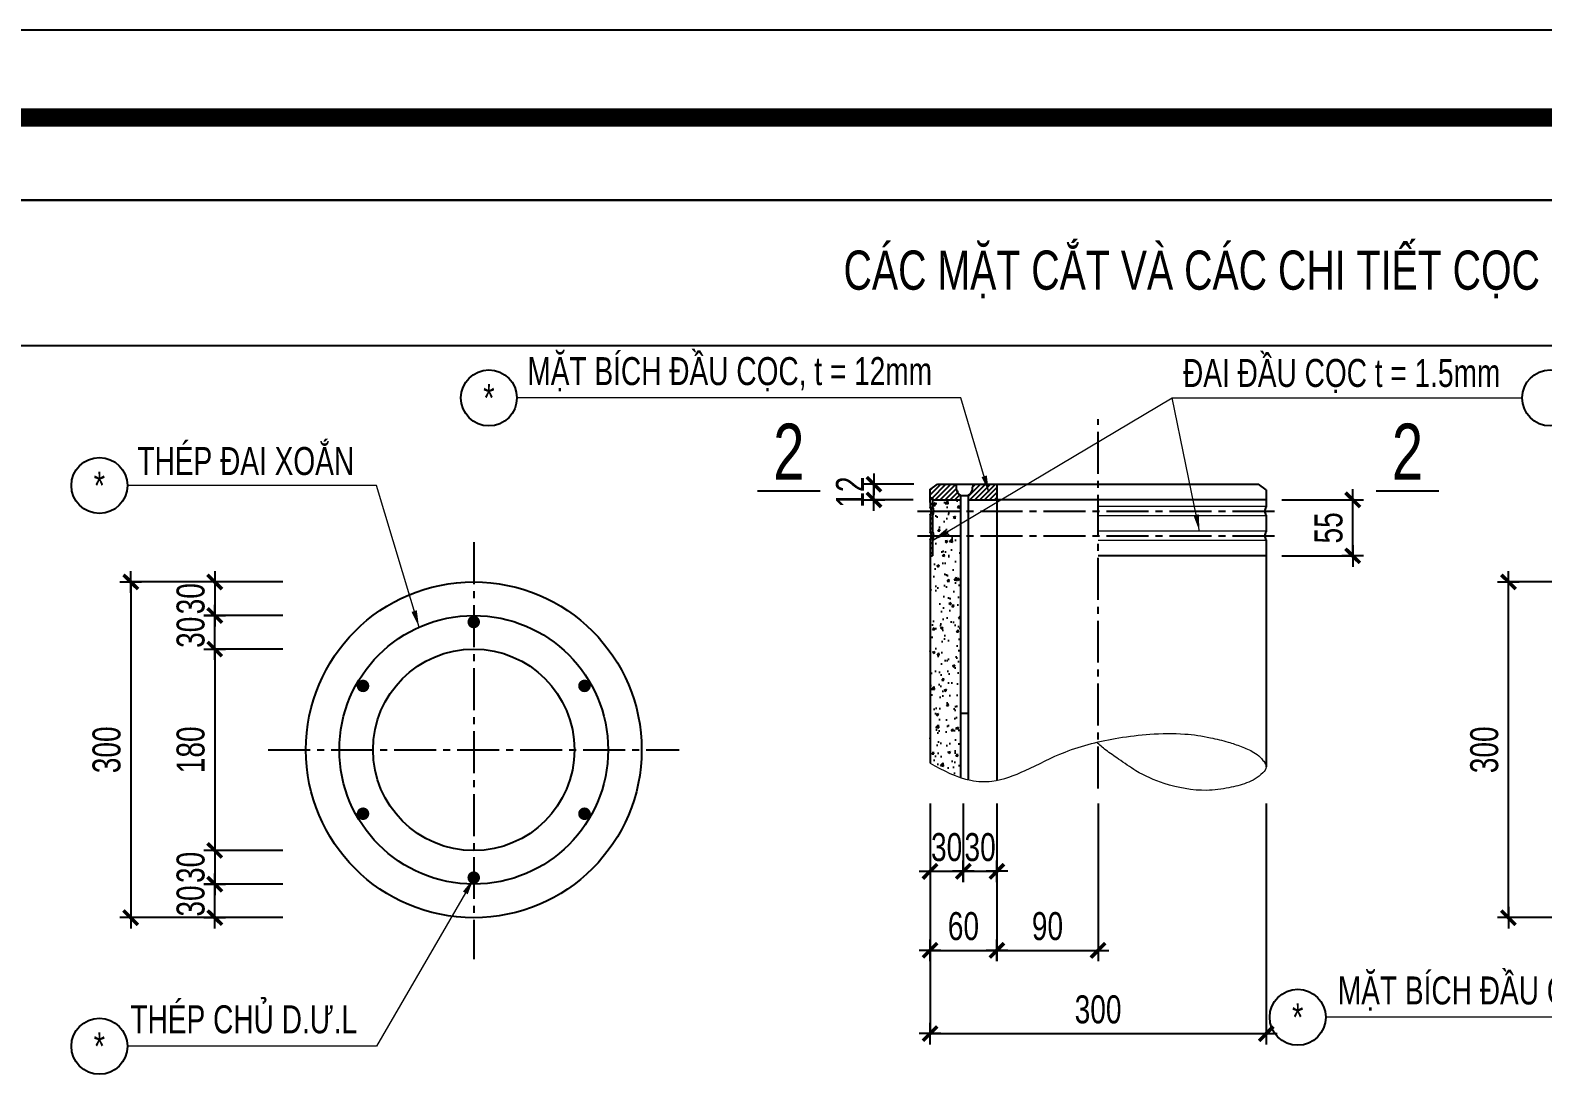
# Model space of a CAD drawing. Header units: millimetres. Extents: x -121190 to 167528, y -50070 to 22631.
# Drawn here: x 15790 to 29302, y 9920 to 19263 of the extents above; entities that cross this region are included whole.
import ezdxf
from ezdxf.enums import TextEntityAlignment as Align

# ---------------------------------------------------------------- set-up
doc = ezdxf.new("R2010")
doc.units = ezdxf.units.MM
doc.header["$MEASUREMENT"] = 0
doc.linetypes.add('CENTER2', pattern=[1.125, 0.75, -0.125, 0.125, -0.125])
doc.layers.get('DEFPOINTS').update_dxf_attribs({"color": 87})
for name, color, linetype in [('02.DIM', 8, 'Continuous'), ('03.BORDER', 3, 'Continuous'), ('05.STEEL', 4, 'Continuous'), ('06.TEXT', 2, 'Continuous'), ('10.HATCH', 9, 'Continuous'), ('14.STEELNUM', 254, 'Continuous'), ('CDC.01.AXIS', 160, 'CENTER2')]:
    doc.layers.add(name, color=color, linetype=linetype)
for name, color, linetype, lineweight in [('CDC_03.BORDER', 3, 'Continuous', 25), ('CDC_11.NOTE', 8, 'Continuous', 18), ('KHUNGTEN', 7, 'Continuous', 20), ('Xref khung ten  A3 TKCS$0$A-KY HIEU', 34, 'Continuous', 20)]:
    doc.layers.add(name, color=color, linetype=linetype, lineweight=lineweight)
doc.styles.add('ARIAL', font='arial.ttf', dxfattribs={"width": 0.6})
doc.styles.add('SMTEXT', font='3t-unicode.shx', dxfattribs={"width": 0.75})
doc.styles.get("Standard").update_dxf_attribs({"font": 'txt_____.ttf'})
doc.dimstyles.new('DIM 1-100', dxfattribs={"dimscale": 100, "dimtxt": 4, "dimasz": 1.5, "dimexe": 1, "dimexo": 0, "dimgap": 1, "dimtad": 1, "dimdec": 0, "dimdsep": 46, "dimtxsty": 'Standard', "dimblk": 'ARCHTICK', "dimcen": 0, "dimdle": 1, "dimclrd": 256, "dimclre": 256, "dimclrt": 7, "dimazin": 2, "dimtp": 0.1, "dimtm": 0.1, "dimtfac": 0.71, "dimtdec": 0, "dimtofl": 0, "dimtmove": 2, "dimatfit": 3, "dimfxl": 1, "dimtolj": 1, "dimlwd": -1, "dimlwe": -1, "dimarcsym": 0})
doc.dimstyles.new('X10', dxfattribs={"dimtxt": 250, "dimasz": 0.8, "dimexe": 0, "dimexo": 0, "dimgap": 90, "dimtad": 1, "dimdec": 0, "dimlfac": 0.1, "dimzin": 13, "dimdsep": 46, "dimtxsty": 'SMTEXT', "dimblk1": 'CHEO', "dimblk2": 'CHEO', "dimsah": 1, "dimcen": 0, "dimclrd": 256, "dimclre": 256, "dimclrt": 2, "dimadec": 0, "dimazin": 0, "dimtfac": 1, "dimtdec": 0, "dimtix": 1, "dimtmove": 2, "dimatfit": 3, "dimldrblk": 'CHEO', "dimfxl": 1, "dimtolj": 1, "dimtzin": 13, "dimarcsym": 0})
pattern_1 = [(45, (-166061.928, -48740.182), (-22.097087, 22.097087), [])]

# ---------------------------------------------------------------- blocks, each defined once
blk = doc.blocks.new('Xref khung ten  A3 TKCS')
at = {"layer": 'DEFPOINTS', "color": 125}
blk.add_lwpolyline([(-57730.367, -13938.757), (-57310.367, -13938.757), (-57310.367, -13641.757), (-57730.367, -13641.757)], close=True, dxfattribs=at)
at = {"layer": 'Xref khung ten  A3 TKCS$0$A-KY HIEU', "color": 0, "const_width": 1.022}
blk.add_lwpolyline([(-57716.022, -13933.853), (-57716.022, -13646.66), (-57315.382, -13646.66), (-57315.382, -13933.853)], close=True, dxfattribs=at)
blk = doc.blocks.new('_ArchTick')
at = {"color": 0, "linetype": 'ByBlock', "const_width": 0.15}
blk.add_lwpolyline([(-0.5, -0.5), (0.5, 0.5)], dxfattribs=at)
blk = doc.blocks.new('CHEO')
at = {"layer": '02.DIM'}
for points in [[(-121, 0), (121, 0)], [(0, 121), (0, -121)]]:
    blk.add_lwpolyline(points, dxfattribs=at)
at = {"layer": '02.DIM', "const_width": 40}
blk.add_lwpolyline([(80, 80), (-80, -81)], dxfattribs=at)
blk = doc.blocks.new('*D60')
at = {"layer": '02.DIM', "lineweight": -2, "transparency": 16777216}
for p, q in [((17439, 14334), (17439, 14334)), ((18047, 14333), (17439, 14333)), ((17439, 14333), (17439, 14033)), ((18047, 14033), (17439, 14033)), ((17439, 14032), (17439, 14032))]:
    blk.add_line(p, q, dxfattribs=at)
at = {"layer": 'DEFPOINTS', "color": 0, "transparency": 16777216}
for p in [(18047, 14333), (17439, 14033), (18047, 14033)]:
    blk.add_point(p, dxfattribs=at)
at = {"layer": '02.DIM', "lineweight": -2, "transparency": 16777216, "xscale": 0.8, "yscale": 0.8, "zscale": 0.8}
for p, rotation in [((17439, 14333), 270), ((17439, 14033), 90)]:
    blk.add_blockref('CHEO', p, dxfattribs=dict(at, rotation=rotation))
at = {"layer": '02.DIM', "color": 2, "transparency": 16777216, "insert": (17224, 14183), "char_height": 250, "attachment_point": 5, "rotation": 90, "style": 'SMTEXT'}
blk.add_mtext('\\A1;30', dxfattribs=at)
blk = doc.blocks.new('*D61')
at = {"layer": '02.DIM', "lineweight": -2, "transparency": 16777216}
for p, q in [((17439, 14034), (17439, 14035)), ((18047, 14033), (17439, 14033)), ((17439, 13733), (17439, 14033)), ((18047, 13733), (17439, 13733)), ((17439, 13732), (17439, 13731))]:
    blk.add_line(p, q, dxfattribs=at)
at = {"layer": 'DEFPOINTS', "color": 0, "transparency": 16777216}
for p in [(17439, 14033), (18047, 14033), (18047, 13733)]:
    blk.add_point(p, dxfattribs=at)
at = {"layer": '02.DIM', "lineweight": -2, "transparency": 16777216, "xscale": 0.8, "yscale": 0.8, "zscale": 0.8}
for p, rotation in [((17439, 14033), 270), ((17439, 13733), 90)]:
    blk.add_blockref('CHEO', p, dxfattribs=dict(at, rotation=rotation))
at = {"layer": '02.DIM', "color": 2, "transparency": 16777216, "insert": (17224, 13883), "char_height": 250, "attachment_point": 5, "rotation": 90, "style": 'SMTEXT'}
blk.add_mtext('\\A1;30', dxfattribs=at)
blk = doc.blocks.new('*D62')
at = {"layer": '02.DIM', "lineweight": -2, "transparency": 16777216}
for p, q in [((17439, 11633), (17439, 11634)), ((18047, 11632), (17439, 11632)), ((17439, 11333), (17439, 11632)), ((18047, 11333), (17439, 11333)), ((17439, 11332), (17439, 11331))]:
    blk.add_line(p, q, dxfattribs=at)
at = {"layer": 'DEFPOINTS', "color": 0, "transparency": 16777216}
for p in [(17439, 11632), (18047, 11632), (18047, 11333)]:
    blk.add_point(p, dxfattribs=at)
at = {"layer": '02.DIM', "lineweight": -2, "transparency": 16777216, "xscale": 0.8, "yscale": 0.8, "zscale": 0.8}
for p, rotation in [((17439, 11632), 270), ((17439, 11333), 90)]:
    blk.add_blockref('CHEO', p, dxfattribs=dict(at, rotation=rotation))
at = {"layer": '02.DIM', "color": 2, "transparency": 16777216, "insert": (17224, 11482), "char_height": 250, "attachment_point": 5, "rotation": 90, "style": 'SMTEXT'}
blk.add_mtext('\\A1;30', dxfattribs=at)
blk = doc.blocks.new('*D63')
at = {"layer": '02.DIM', "lineweight": -2, "transparency": 16777216}
for p, q in [((17439, 11934), (17439, 11934)), ((18047, 11933), (17439, 11933)), ((17439, 11933), (17439, 11632)), ((18047, 11632), (17439, 11632)), ((17439, 11631), (17439, 11631))]:
    blk.add_line(p, q, dxfattribs=at)
at = {"layer": 'DEFPOINTS', "color": 0, "transparency": 16777216}
for p in [(18047, 11933), (17439, 11632), (18047, 11632)]:
    blk.add_point(p, dxfattribs=at)
at = {"layer": '02.DIM', "lineweight": -2, "transparency": 16777216, "xscale": 0.8, "yscale": 0.8, "zscale": 0.8}
for p, rotation in [((17439, 11933), 270), ((17439, 11632), 90)]:
    blk.add_blockref('CHEO', p, dxfattribs=dict(at, rotation=rotation))
at = {"layer": '02.DIM', "color": 2, "transparency": 16777216, "insert": (17224, 11782), "char_height": 250, "attachment_point": 5, "rotation": 90, "style": 'SMTEXT'}
blk.add_mtext('\\A1;30', dxfattribs=at)
blk = doc.blocks.new('*D46')
at = {"layer": '02.DIM', "lineweight": -2, "transparency": 16777216}
for p, q in [((26971, 15066), (27605, 15066)), ((27605, 14567), (27605, 15065)), ((26971, 14566), (27605, 14566))]:
    blk.add_line(p, q, dxfattribs=at)
at = {"layer": 'DEFPOINTS', "color": 0, "transparency": 16777216}
for p in [(26971, 15066), (27605, 15066), (26971, 14566)]:
    blk.add_point(p, dxfattribs=at)
at = {"layer": '02.DIM', "lineweight": -2, "transparency": 16777216, "xscale": 0.8, "yscale": 0.8, "zscale": 0.8}
for p, rotation in [((27605, 15066), 90), ((27605, 14566), 270)]:
    blk.add_blockref('CHEO', p, dxfattribs=dict(at, rotation=rotation))
at = {"layer": '02.DIM', "color": 2, "transparency": 16777216, "insert": (27390, 14816), "char_height": 250, "attachment_point": 5, "rotation": 90, "style": 'SMTEXT'}
blk.add_mtext('\\A1;55', dxfattribs=at)
blk = doc.blocks.new('*D47')
at = {"layer": '02.DIM', "lineweight": -2, "transparency": 16777216}
for p, q in [((23328, 15207), (23328, 15208)), ((23685, 15206), (23328, 15206)), ((23328, 15066), (23328, 15206)), ((23679, 15066), (23328, 15066)), ((23328, 15065), (23328, 15065))]:
    blk.add_line(p, q, dxfattribs=at)
at = {"layer": 'DEFPOINTS', "color": 0, "transparency": 16777216}
for p in [(23328, 15206), (23685, 15206), (23679, 15066)]:
    blk.add_point(p, dxfattribs=at)
at = {"layer": '02.DIM', "lineweight": -2, "transparency": 16777216, "xscale": 0.8, "yscale": 0.8, "zscale": 0.8}
for p, rotation in [((23328, 15206), 270), ((23328, 15066), 90)]:
    blk.add_blockref('CHEO', p, dxfattribs=dict(at, rotation=rotation))
at = {"layer": '02.DIM', "color": 2, "transparency": 16777216, "insert": (23113, 15136), "char_height": 250, "attachment_point": 5, "rotation": 90, "style": 'SMTEXT'}
blk.add_mtext('\\A1;12', dxfattribs=at)
blk = doc.blocks.new('*D69')
at = {"layer": '02.DIM', "lineweight": -2, "transparency": 16777216}
for p, q in [((18047, 13733), (17439, 13733)), ((17439, 13732), (17439, 11934)), ((18047, 11933), (17439, 11933))]:
    blk.add_line(p, q, dxfattribs=at)
at = {"layer": 'DEFPOINTS', "color": 0, "transparency": 16777216}
for p in [(18047, 13733), (17439, 11933), (18047, 11933)]:
    blk.add_point(p, dxfattribs=at)
at = {"layer": '02.DIM', "lineweight": -2, "transparency": 16777216, "xscale": 0.8, "yscale": 0.8, "zscale": 0.8}
for p, rotation in [((17439, 13733), 90), ((17439, 11933), 270)]:
    blk.add_blockref('CHEO', p, dxfattribs=dict(at, rotation=rotation))
at = {"layer": '02.DIM', "color": 2, "transparency": 16777216, "insert": (17224, 12833), "char_height": 250, "attachment_point": 5, "rotation": 90, "style": 'SMTEXT'}
blk.add_mtext('\\A1;180', dxfattribs=at)
blk = doc.blocks.new('*D70')
at = {"layer": '02.DIM', "lineweight": -2, "transparency": 16777216}
for p, q in [((18047, 14333), (16688, 14333)), ((16688, 14332), (16688, 11334)), ((18047, 11333), (16688, 11333))]:
    blk.add_line(p, q, dxfattribs=at)
at = {"layer": 'DEFPOINTS', "color": 0, "transparency": 16777216}
for p in [(18047, 14333), (16688, 11333), (18047, 11333)]:
    blk.add_point(p, dxfattribs=at)
at = {"layer": '02.DIM', "lineweight": -2, "transparency": 16777216, "xscale": 0.8, "yscale": 0.8, "zscale": 0.8}
for p, rotation in [((16688, 14333), 90), ((16688, 11333), 270)]:
    blk.add_blockref('CHEO', p, dxfattribs=dict(at, rotation=rotation))
at = {"layer": '02.DIM', "color": 2, "transparency": 16777216, "insert": (16473, 12833), "char_height": 250, "attachment_point": 5, "rotation": 90, "style": 'SMTEXT'}
blk.add_mtext('\\A1;300', dxfattribs=at)
blk = doc.blocks.new('*D71')
at = {"layer": '02.DIM', "lineweight": -2, "transparency": 16777216}
for p, q in [((23829, 12352), (23829, 11041)), ((24426, 12352), (24426, 11041)), ((23829, 11041), (24425, 11041))]:
    blk.add_line(p, q, dxfattribs=at)
at = {"layer": 'DEFPOINTS', "color": 0, "transparency": 16777216}
for p in [(23829, 12352), (24426, 12352), (24426, 11041)]:
    blk.add_point(p, dxfattribs=at)
at = {"layer": '02.DIM', "lineweight": -2, "transparency": 16777216, "xscale": 0.8, "yscale": 0.8, "zscale": 0.8, "rotation": 180}
blk.add_blockref('CHEO', (23829, 11041), dxfattribs=at)
at = {"layer": '02.DIM', "lineweight": -2, "transparency": 16777216, "xscale": 0.8, "yscale": 0.8, "zscale": 0.8}
blk.add_blockref('CHEO', (24426, 11041), dxfattribs=at)
at = {"layer": '02.DIM', "color": 2, "transparency": 16777216, "insert": (24127, 11256), "char_height": 250, "attachment_point": 5, "style": 'SMTEXT'}
blk.add_mtext('\\A1;60', dxfattribs=at)
blk = doc.blocks.new('*D72')
at = {"layer": '02.DIM', "lineweight": -2, "transparency": 16777216}
for p, q in [((24126, 12352), (24126, 11747)), ((24426, 12352), (24426, 11747)), ((24125, 11747), (24124, 11747)), ((24126, 11747), (24426, 11747)), ((24427, 11747), (24428, 11747))]:
    blk.add_line(p, q, dxfattribs=at)
at = {"layer": 'DEFPOINTS', "color": 0, "transparency": 16777216}
for p in [(24126, 12352), (24426, 12352), (24426, 11747)]:
    blk.add_point(p, dxfattribs=at)
at = {"layer": '02.DIM', "lineweight": -2, "transparency": 16777216, "xscale": 0.8, "yscale": 0.8, "zscale": 0.8}
blk.add_blockref('CHEO', (24126, 11747), dxfattribs=at)
at = {"layer": '02.DIM', "lineweight": -2, "transparency": 16777216, "xscale": 0.8, "yscale": 0.8, "zscale": 0.8, "rotation": 180}
blk.add_blockref('CHEO', (24426, 11747), dxfattribs=at)
at = {"layer": '02.DIM', "color": 2, "transparency": 16777216, "insert": (24276, 11962), "char_height": 250, "attachment_point": 5, "style": 'SMTEXT'}
blk.add_mtext('\\A1;30', dxfattribs=at)
blk = doc.blocks.new('*D73')
at = {"layer": '02.DIM', "lineweight": -2, "transparency": 16777216}
for p, q in [((23829, 12352), (23829, 11747)), ((24126, 12352), (24126, 11747)), ((23828, 11747), (23827, 11747)), ((23829, 11747), (24126, 11747)), ((24127, 11747), (24128, 11747))]:
    blk.add_line(p, q, dxfattribs=at)
at = {"layer": 'DEFPOINTS', "color": 0, "transparency": 16777216}
for p in [(23829, 12352), (24126, 12352), (24126, 11747)]:
    blk.add_point(p, dxfattribs=at)
at = {"layer": '02.DIM', "lineweight": -2, "transparency": 16777216, "xscale": 0.8, "yscale": 0.8, "zscale": 0.8}
blk.add_blockref('CHEO', (23829, 11747), dxfattribs=at)
at = {"layer": '02.DIM', "lineweight": -2, "transparency": 16777216, "xscale": 0.8, "yscale": 0.8, "zscale": 0.8, "rotation": 180}
blk.add_blockref('CHEO', (24126, 11747), dxfattribs=at)
at = {"layer": '02.DIM', "color": 2, "transparency": 16777216, "insert": (23977, 11962), "char_height": 250, "attachment_point": 5, "style": 'SMTEXT'}
blk.add_mtext('\\A1;30', dxfattribs=at)
blk = doc.blocks.new('*D74')
at = {"layer": '02.DIM', "lineweight": -2, "transparency": 16777216}
for p, q in [((24426, 12352), (24426, 11041)), ((25330, 12352), (25330, 11041)), ((24427, 11041), (25329, 11041))]:
    blk.add_line(p, q, dxfattribs=at)
at = {"layer": 'DEFPOINTS', "color": 0, "transparency": 16777216}
for p in [(24426, 12352), (25330, 12352), (25330, 11041)]:
    blk.add_point(p, dxfattribs=at)
at = {"layer": '02.DIM', "lineweight": -2, "transparency": 16777216, "xscale": 0.8, "yscale": 0.8, "zscale": 0.8, "rotation": 180}
blk.add_blockref('CHEO', (24426, 11041), dxfattribs=at)
at = {"layer": '02.DIM', "lineweight": -2, "transparency": 16777216, "xscale": 0.8, "yscale": 0.8, "zscale": 0.8}
blk.add_blockref('CHEO', (25330, 11041), dxfattribs=at)
at = {"layer": '02.DIM', "color": 2, "transparency": 16777216, "insert": (24878, 11256), "char_height": 250, "attachment_point": 5, "style": 'SMTEXT'}
blk.add_mtext('\\A1;90', dxfattribs=at)
blk = doc.blocks.new('*D75')
at = {"layer": '02.DIM', "lineweight": -2, "transparency": 16777216}
for p, q in [((23829, 12352), (23829, 10297)), ((26832, 12352), (26832, 10297)), ((23829, 10297), (26831, 10297))]:
    blk.add_line(p, q, dxfattribs=at)
at = {"layer": 'DEFPOINTS', "color": 0, "transparency": 16777216}
for p in [(23829, 12352), (26832, 12352), (26832, 10297)]:
    blk.add_point(p, dxfattribs=at)
at = {"layer": '02.DIM', "lineweight": -2, "transparency": 16777216, "xscale": 0.8, "yscale": 0.8, "zscale": 0.8, "rotation": 180}
blk.add_blockref('CHEO', (23829, 10297), dxfattribs=at)
at = {"layer": '02.DIM', "lineweight": -2, "transparency": 16777216, "xscale": 0.8, "yscale": 0.8, "zscale": 0.8}
blk.add_blockref('CHEO', (26832, 10297), dxfattribs=at)
at = {"layer": '02.DIM', "color": 2, "transparency": 16777216, "insert": (25330, 10512), "char_height": 250, "attachment_point": 5, "style": 'SMTEXT'}
blk.add_mtext('\\A1;300', dxfattribs=at)
blk = doc.blocks.new('*D79')
at = {"layer": '02.DIM', "lineweight": -2, "transparency": 16777216}
for p, q in [((30425, 14333), (28996, 14333)), ((28996, 11334), (28996, 14332)), ((30425, 11333), (28996, 11333))]:
    blk.add_line(p, q, dxfattribs=at)
at = {"layer": 'DEFPOINTS', "color": 0, "transparency": 16777216}
for p in [(28996, 14333), (30425, 14333), (30425, 11333)]:
    blk.add_point(p, dxfattribs=at)
at = {"layer": '02.DIM', "lineweight": -2, "transparency": 16777216, "xscale": 0.8, "yscale": 0.8, "zscale": 0.8}
for p, rotation in [((28996, 14333), 90), ((28996, 11333), 270)]:
    blk.add_blockref('CHEO', p, dxfattribs=dict(at, rotation=rotation))
at = {"layer": '02.DIM', "color": 2, "transparency": 16777216, "insert": (28781, 12833), "char_height": 250, "attachment_point": 5, "rotation": 90, "style": 'SMTEXT'}
blk.add_mtext('\\A1;300', dxfattribs=at)

msp = doc.modelspace()

# ---------------------------------------------------------------- hatches: boundary and pattern name
at = {"layer": '10.HATCH'}
h = msp.add_hatch(dxfattribs=at)
h.set_pattern_fill('ANSI31', color=256, scale=250, style=0)
h.set_pattern_definition(pattern_1)
edge = h.paths.add_edge_path()
edge.add_line((24426, 15206.2), (24209.7, 15206.2))
edge.add_line((24209.7, 15206.2), (24209.7, 15186.3))
edge.add_ellipse((24162.8, 15166.9), major_axis=(19.4, 63), ratio=0.680265, start_angle=213.43896, end_angle=299.42797, ccw=False)
edge.add_line((24170.2, 15107), (24170.2, 15066.2))
edge.add_line((24170.2, 15066.2), (24426, 15066.2))
edge.add_line((24426, 15066.2), (24426, 15206.2))
edge = h.paths.add_edge_path()
edge.add_ellipse((24108.3, 15166.9), major_axis=(-19.4, 63), ratio=0.680265, start_angle=60.57203, end_angle=147.69774, ccw=False)
edge.add_line((24061.4, 15186.3), (24061.4, 15206.2))
edge.add_line((24061.4, 15206.2), (23896.5, 15206.2))
edge.add_line((23896.5, 15206.2), (23828.1, 15156.6))
edge.add_line((23828.1, 15156.6), (23828.4, 15082.3))
edge.add_line((23828.4, 15082.3), (23849.7, 15082.4))
edge.add_line((23849.7, 15082.4), (23849.7, 15066.2))
edge.add_line((23849.7, 15066.2), (24101.8, 15066.2))
edge.add_line((24101.8, 15066.2), (24101.8, 15106.6))
h = msp.add_hatch(dxfattribs=at)
h.set_pattern_fill('ANSI31', color=256, scale=250, style=0)
h.set_pattern_definition(pattern_1)
edge = h.paths.add_edge_path()
edge.add_line((23849.7, 15066.2), (23849.7, 15082.4))
edge.add_line((23849.7, 15082.4), (23828.4, 15082.3))
edge.add_line((23828.4, 15082.3), (23828.6, 15000.6))
edge.add_ellipse((23798.7, 14965.3), major_axis=(0, 49.4), ratio=0.8645533, start_angle=270, end_angle=315.573, ccw=False)
edge.add_line((23841.4, 14965.3), (23862.6, 14965.3))
edge.add_ellipse((23807, 14965.3), major_axis=(0, 64.3), ratio=0.8645533, start_angle=270, end_angle=309.71514)
edge.add_line((23849.7, 15006.3), (23849.7, 15066.2))
edge = h.paths.add_edge_path()
edge.add_ellipse((23807, 14965.3), major_axis=(0, 64.3), ratio=0.8645533, start_angle=230.28486, end_angle=270)
edge.add_line((23862.6, 14965.3), (23841.4, 14965.3))
edge.add_ellipse((23798.7, 14965.3), major_axis=(0, 49.4), ratio=0.8645533, start_angle=224.427, end_angle=270, ccw=False)
edge.add_line((23828.6, 14930), (23828.6, 14780.1))
edge.add_ellipse((23798.7, 14744.8), major_axis=(0, 49.4), ratio=0.8645533, start_angle=270, end_angle=315.573, ccw=False)
edge.add_line((23841.4, 14744.8), (23862.6, 14744.8))
edge.add_ellipse((23807, 14744.8), major_axis=(0, 64.3), ratio=0.8645533, start_angle=270, end_angle=309.71514)
edge.add_line((23849.7, 14785.9), (23849.7, 14924.2))
edge = h.paths.add_edge_path()
edge.add_ellipse((23807, 14744.8), major_axis=(0, 64.3), ratio=0.8645533, start_angle=230.28486, end_angle=270)
edge.add_line((23862.6, 14744.8), (23841.4, 14744.8))
edge.add_ellipse((23798.7, 14744.8), major_axis=(0, 49.4), ratio=0.8645533, start_angle=224.427, end_angle=270, ccw=False)
edge.add_line((23828.6, 14709.5), (23828.6, 14566.2))
edge.add_line((23828.6, 14566.2), (23849.7, 14566.2))
edge.add_line((23849.7, 14566.2), (23849.7, 14703.8))
h = msp.add_hatch(dxfattribs=at)
h.set_pattern_fill('AR-CONC', color=256, scale=30, style=0)
h.set_pattern_definition([(50, (-385469.2, -46415.08), (215.178055, -18.82564), [22.5, -247.5]), (355, (-385469.2, -46415.08), (-41.6254, 225.65764), [18, -198]), (100.4514, (-385451.26, -46416.65), (173.55281, 206.83186), [19.12206, -210.34263]), (46.1842, (-385469.2, -46355.08), (320.17231, -49.6557), [33.75, -371.25]), (96.6356, (-385442.5, -46359.22), (280.3988, 292.23536), [28.68309, -315.5139]), (351.1842, (-385469.2, -46355.08), (280.39858, 292.23558), [27, -297]), (21, (-385439.2, -46370.08), (179.072116, -120.78567), [22.5, -247.5]), (326, (-385439.2, -46370.08), (72.9946, 217.54501), [18, -198]), (71.4514, (-385424.27, -46380.15), (252.06679, 96.75915), [19.12206, -210.34263]), (37.5, (-385469.19, -46415.08), (3.647957, 99.868156), [0, -195.6, 0, -201, 0, -198.75]), (7.5, (-385469.19, -46415.08), (78.92086, 118.323514), [0, -114.6, 0, -191.1, 0, -75.75]), (327.5, (-385536.09, -46415.08), (160.146731, -6.766462), [0, -75, 0, -234, 0, -310.5]), (317.5, (-385566.1, -46415.08), (174.95585, 30.031495), [0, -97.5, 0, -155.4, 0, -220.5])])
h.paths.add_polyline_path([(24097, 12582.2), (24101.8, 12580.4), (24101.8, 15066.2), (23896.1, 15066.2), (23841.4, 15011.5), (23841.4, 15006.3), (23842.2, 15005.3), (23842.9, 15004.2), (23843.6, 15003), (23844.3, 15001.9), (23845, 15000.8), (23845.7, 14999.6), (23846.3, 14998.4), (23846.9, 14997.2), (23847.5, 14996), (23848.1, 14994.8), (23848.6, 14993.5), (23849.1, 14992.3), (23849.6, 14991), (23850.1, 14989.7), (23850.5, 14988.4), (23850.9, 14987.1), (23851.3, 14985.8), (23851.7, 14984.5), (23852.1, 14983.1), (23852.4, 14981.8), (23852.7, 14980.4), (23852.9, 14979.1), (23853.2, 14977.7), (23853.4, 14976.4), (23853.6, 14975), (23853.8, 14973.6), (23853.9, 14972.2), (23854, 14970.8), (23854.1, 14969.4), (23854.2, 14968.1), (23854.2, 14966.7), (23854.2, 14965.3), (23854.2, 14963.9), (23854.2, 14962.5), (23854.1, 14961.1), (23854, 14959.7), (23853.9, 14958.3), (23853.8, 14956.9), (23853.6, 14955.6), (23853.4, 14954.2), (23853.2, 14952.8), (23852.9, 14951.5), (23852.7, 14950.1), (23852.4, 14948.8), (23852.1, 14947.4), (23851.7, 14946.1), (23851.3, 14944.8), (23850.9, 14943.4), (23850.5, 14942.1), (23850.1, 14940.8), (23849.6, 14939.6), (23849.1, 14938.3), (23848.6, 14937), (23848.1, 14935.8), (23847.5, 14934.6), (23846.9, 14933.4), (23846.3, 14932.2), (23845.7, 14931), (23845, 14929.8), (23844.3, 14928.6), (23843.6, 14927.5), (23842.9, 14926.4), (23842.2, 14925.3), (23841.4, 14924.2), (23841.4, 14785.9), (23842.2, 14784.8), (23842.9, 14783.7), (23843.6, 14782.6), (23844.3, 14781.5), (23845, 14780.3), (23845.7, 14779.1), (23846.3, 14778), (23846.9, 14776.8), (23847.5, 14775.5), (23848.1, 14774.3), (23848.6, 14773.1), (23849.1, 14771.8), (23849.6, 14770.5), (23850.1, 14769.3), (23850.5, 14768), (23850.9, 14766.7), (23851.3, 14765.4), (23851.7, 14764), (23852.1, 14762.7), (23852.4, 14761.4), (23852.7, 14760), (23852.9, 14758.6), (23853.2, 14757.3), (23853.4, 14755.9), (23853.6, 14754.5), (23853.8, 14753.2), (23853.9, 14751.8), (23854, 14750.4), (23854.1, 14749), (23854.2, 14747.6), (23854.2, 14746.2), (23854.2, 14744.8), (23854.2, 14743.4), (23854.2, 14742.1), (23854.1, 14740.7), (23854, 14739.3), (23853.9, 14737.9), (23853.8, 14736.5), (23853.6, 14735.1), (23853.4, 14733.8), (23853.2, 14732.4), (23852.9, 14731), (23852.7, 14729.7), (23852.4, 14728.3), (23852.1, 14727), (23851.7, 14725.6), (23851.3, 14724.3), (23850.9, 14723), (23850.5, 14721.7), (23850.1, 14720.4), (23849.6, 14719.1), (23849.1, 14717.9), (23848.6, 14716.6), (23848.1, 14715.4), (23847.5, 14714.1), (23846.9, 14712.9), (23846.3, 14711.7), (23845.7, 14710.5), (23845, 14709.4), (23844.3, 14708.2), (23843.6, 14707.1), (23842.9, 14706), (23842.2, 14704.9), (23841.4, 14703.8), (23841.4, 14566.2), (23828.6, 14566.2), (23828.6, 12713.2), (23844.2, 12704.8), (23859.8, 12696.4), (23875.4, 12688), (23891, 12679.7), (23906.6, 12671.5), (23922.2, 12663.3), (23937.9, 12655.2), (23953.6, 12647.2), (23969.3, 12639.3), (23985.1, 12631.6), (24000.9, 12624), (24016.8, 12616.5), (24032.7, 12609.2), (24048.7, 12602.2), (24064.7, 12595.3), (24080.8, 12588.6)])
h = msp.add_hatch(color=256, dxfattribs=at)
h.paths.add_polyline_path([(19752.4, 13918.9, 0.4142136), (19808.5, 13975, 0.4142136), (19752.4, 14031.1), (19752.4, 14028.8)])
h.paths.add_polyline_path([(19752.4, 14031.1, 0.4142136), (19696.3, 13975, 0.4142136), (19752.4, 13918.9)])
h = msp.add_hatch(color=256, dxfattribs=at)
h.paths.add_polyline_path([(18811.7, 13375.8, 0.4142136), (18791.2, 13452.4, 0.4142136), (18714.6, 13431.9), (18716.6, 13430.7)])
h.paths.add_polyline_path([(18714.6, 13431.9, 0.4142136), (18735.1, 13355.3, 0.4142136), (18811.7, 13375.8)])
h = msp.add_hatch(color=256, dxfattribs=at)
h.paths.add_polyline_path([(20693, 13375.8, 0.4142136), (20769.6, 13355.3, 0.4142136), (20790.2, 13431.9), (20788.2, 13430.7)])
h.paths.add_polyline_path([(20790.2, 13431.9, 0.4142136), (20713.5, 13452.4, 0.4142136), (20693, 13375.8)])
h = msp.add_hatch(color=256, dxfattribs=at)
h.paths.add_polyline_path([(18811.7, 12289.6, 0.4142136), (18735.1, 12310.2, 0.4142136), (18714.6, 12233.5), (18716.6, 12234.7)])
h.paths.add_polyline_path([(18714.6, 12233.5, 0.4142136), (18791.2, 12213, 0.4142136), (18811.7, 12289.6)])
h = msp.add_hatch(color=256, dxfattribs=at)
h.paths.add_polyline_path([(20693, 12289.6, 0.4142136), (20713.5, 12213, 0.4142136), (20790.2, 12233.5), (20788.2, 12234.7)])
h.paths.add_polyline_path([(20790.2, 12233.5, 0.4142136), (20769.6, 12310.2, 0.4142136), (20693, 12289.6)])
h = msp.add_hatch(color=256, dxfattribs=at)
h.paths.add_polyline_path([(19752.4, 11746.6, 0.4142136), (19696.3, 11690.5, 0.4142136), (19752.4, 11634.4), (19752.4, 11636.7)])
h.paths.add_polyline_path([(19752.4, 11634.4, 0.4142136), (19808.5, 11690.5, 0.4142136), (19752.4, 11746.6)])

# ---------------------------------------------------------------- linework, layer by layer
at = {"layer": '03.BORDER'}
for points in [[(14870.5, 17743.2), (38554.8, 17743.2), (38554.8, -17601.9), (14870.5, -17601.9)], [(14870.5, 16444.3), (38554.8, 16444.3), (38554.8, 17743.2), (14870.5, 17743.2)]]:
    msp.add_lwpolyline(points, close=True, dxfattribs=at)
at = {"layer": '05.STEEL'}
for p, q in [((19752.4, 14035), (19752.4, 14037.3)), ((18711.1, 13433.9), (18709.1, 13435)), ((20793.6, 13433.9), (20795.6, 13435)), ((18711.1, 12231.6), (18709.1, 12230.4)), ((20793.6, 12231.6), (20795.6, 12230.4)), ((19752.4, 11630.4), (19752.4, 11628.1))]:
    msp.add_line(p, q, dxfattribs=at)
msp.add_circle((19752.4, 12832.7), 1200, dxfattribs=at)
at = {"layer": '10.HATCH'}
msp.add_line((24170.2, 13156.1), (24101.8, 13156.1), dxfattribs=at)
at = {"layer": '14.STEELNUM', "linetype": 'ByBlock'}
for centre in [(19887.9, 15977.2), (29368.4, 15977.2), (16407.9, 15194.6), (27113.4, 10442.9), (16407.9, 10183.9)]:
    msp.add_circle(centre, 250, dxfattribs=at)
at = {"layer": 'CDC.01.AXIS', "ltscale": 500}
for p, q in [((25330, 12486.6), (25330.5, 15786.6)), ((23717.5, 14965.3), (26935.9, 14965.3)), ((23717.5, 14744.8), (26939.9, 14744.8)), ((19752.4, 14687.3), (19752.4, 10963.5)), ((17916.4, 12831.7), (21588.3, 12831.7))]:
    msp.add_line(p, q, dxfattribs=at)
at = {"layer": 'CDC_03.BORDER', "ltscale": 10}
for p, q in [((23828.1, 15156.6), (23896.5, 15206.2)), ((23828.1, 15156.6), (23896.5, 15206.2)), ((23828.1, 15156.6), (23828.4, 15082.3)), ((23896.5, 15206.2), (26763.4, 15206.2)), ((24061.4, 15206.2), (24061.4, 15186.3)), ((24209.7, 15206.2), (24209.7, 15186.3)), ((24426, 15206.2), (24426, 12559.5)), ((26831.8, 15156.6), (26763.4, 15206.2)), ((26831.8, 15156.6), (26831.8, 15000.6)), ((23849.7, 15082.4), (23828.4, 15082.3)), ((23828.4, 15082.3), (23828.6, 15000.6)), ((23849.7, 15082.4), (23849.7, 15066.2)), ((23849.7, 15066.2), (24101.8, 15066.2)), ((23849.7, 15066.2), (23849.7, 15006.3)), ((24101.8, 15106.6), (24101.8, 12584.9)), ((24104.2, 15105.5), (24166.9, 15105.5)), ((24170.2, 15107), (24170.2, 12565.6)), ((24170.2, 15066.2), (24426, 15066.2)), ((26831.8, 15066.2), (24426, 15066.2)), ((23828.6, 14930), (23828.6, 14780.1)), ((23849.7, 14924.2), (23849.7, 14785.9)), ((26831.8, 14930), (26831.8, 14780.1)), ((23828.6, 14709.5), (23828.6, 14566.2)), ((23849.7, 14703.8), (23849.7, 14566.2)), ((26831.8, 14709.5), (26831.8, 14566.2)), ((23828.6, 14566.2), (23849.7, 14566.2)), ((23828.6, 14566.2), (23828.6, 12713.2)), ((26831.8, 14566.2), (25331, 14566.2)), ((26831.8, 14566.2), (26831.8, 12679.9))]:
    msp.add_line(p, q, dxfattribs=at)
for radius in [1500, 900]:
    msp.add_circle((19752.4, 12832.7), radius, dxfattribs=at)
for centre, major_axis, ratio, start_param, end_param in [((24108.3, 15166.9), (-19.4, 63), 0.680265, 1.0571814, 2.6279777), ((24162.8, 15166.9), (19.4, 63), 0.680265, 3.6552076, 5.226004), ((23798.7, 14965.3), (0, 49.4), 0.8645533, 3.9169902, 5.5077878), ((23807, 14965.3), (0, 64.3), 0.8645533, 4.0192291, 5.4055489), ((26861.7, 14965.3), (0, 49.4), 0.8645533, 0.7753975, 2.3661952), ((23798.7, 14744.8), (0, 49.4), 0.8645533, 3.9169902, 5.5077878), ((23807, 14744.8), (0, 64.3), 0.8645533, 4.0192291, 5.4055489), ((26861.7, 14744.8), (0, 49.4), 0.8645533, 0.7753975, 2.3661952)]:
    msp.add_ellipse(centre, major_axis=major_axis, ratio=ratio, start_param=start_param, end_param=end_param, dxfattribs=at)
at = {"layer": 'CDC_11.NOTE', "ltscale": 10}
for p, q in [((26831.8, 15006.3), (25331, 15006.3)), ((26831.8, 14924.2), (25331, 14924.2)), ((26831.8, 14785.9), (25331, 14785.9)), ((26831.8, 14703.8), (25331, 14703.8))]:
    msp.add_line(p, q, dxfattribs=at)
at = {"layer": 'CDC_11.NOTE'}
msp.add_spline([(23828.6, 12713.2), (24192.8, 12560.8), (24382, 12552.7), (24679.1, 12648.4), (25034.5, 12812.9), (25513.9, 12939.4), (25793.3, 12972), (26104.6, 12974.1), (26334, 12941.1), (26491.8, 12901.3), (26607.6, 12863.2), (26721.2, 12810.2), (26777.6, 12768.6), (26803.2, 12738.3), (26825.8, 12703.3), (26831.8, 12680.8), (26801.9, 12626.7), (26656.4, 12536.7), (26499.4, 12493.5), (26300.7, 12470.6), (25921.6, 12532.6), (25668.4, 12645.8), (25512.8, 12750.3), (25399.2, 12830.5), (25316, 12899.8)], degree=3, dxfattribs=at)

# ---------------------------------------------------------------- block references
at = {"layer": 'KHUNGTEN', "xscale": 158.87156525576, "yscale": 158.87156525576, "zscale": 158.87156525576}
msp.add_blockref('Xref khung ten  A3 TKCS', (9155187.1, 2186550), dxfattribs=at)

# ---------------------------------------------------------------- texts
at = {"layer": '06.TEXT', "style": 'SMTEXT', "width": 0.75}
msp.add_text('CÁC MẶT CẮT VÀ CÁC CHI TIẾT CỌC ', height=350, dxfattribs=at).set_placement((26215.5, 17133.5), align=Align.MIDDLE)
for s, p in [('MẶT BÍCH ĐẦU CỌC, t = 12mm', (20231.5, 16091.8)), ('ĐAI ĐẦU CỌC t = 1.5mm', (26088.4, 16075.4)), ('THÉP ĐAI XOẮN', (16747.6, 15288.5)), ('MẶT BÍCH ĐẦU CỌC, t = 12mm', (27471.9, 10557.5)), ('THÉP CHỦ D.Ư.L', (16685.4, 10299.8))]:
    msp.add_text(s, height=250, dxfattribs=at).set_placement(p)
at = {"layer": '06.TEXT', "linetype": 'ByBlock', "style": 'SMTEXT', "width": 0.75}
for p in [(22567.3, 15501.1), (28094.1, 15501.1)]:
    msp.add_text('%%U 2 ', height=500, dxfattribs=at).set_placement(p, align=Align.MIDDLE)
at = {"layer": '14.STEELNUM', "linetype": 'ByBlock', "style": 'ARIAL', "width": 0.75}
for p in [(19887.9, 15977.2), (16407.9, 15194.6), (27113.4, 10442.9), (16407.9, 10183.9)]:
    msp.add_text('*', height=250, dxfattribs=at).set_placement(p, align=Align.MIDDLE)

# ---------------------------------------------------------------- dimensions: what is measured, and where the dimension line sits
at = {"layer": '02.DIM'}
for base, p1, p2, text, picture, middle in [((23327.9, 15206.2), (23678.9, 15066.2), (23684.9, 15206.2), '12', '*D47', (23112.9, 15136.2)), ((27605.3, 15066.2), (26971.3, 14566.2), (26971.3, 15066.2), '55', '*D46', (27390.3, 14816.2))]:
    dim = msp.add_linear_dim(base=base, p1=p1, p2=p2, angle=90, text=text, dimstyle='X10', dxfattribs=at)
    dim.commit()
    dim.dimension.update_dxf_attribs({"geometry": picture, "text_midpoint": middle})
for base, p1, p2, angle, picture, middle in [((16687.5, 11332.7), (18046.9, 14332.7), (18046.9, 11332.7), 90, '*D70', (16472.5, 12832.7)), ((17439.4, 14033.2), (18046.9, 14332.7), (18046.9, 14033.2), 90, '*D60', (17224.4, 14183)), ((28995.6, 14332.7), (30425.3, 11332.7), (30425.3, 14332.7), 90, '*D79', (28780.6, 12832.7)), ((17439.4, 14033.2), (18046.9, 13732.7), (18046.9, 14033.2), 90, '*D61', (17224.4, 13883)), ((17439.4, 11932.7), (18046.9, 13732.7), (18046.9, 11932.7), 90, '*D69', (17224.4, 12832.7)), ((17439.4, 11632.2), (18046.9, 11932.7), (18046.9, 11632.2), 270, '*D63', (17224.4, 11782.5)), ((17439.4, 11632.2), (18046.9, 11332.7), (18046.9, 11632.2), 270, '*D62', (17224.4, 11482.5))]:
    dim = msp.add_linear_dim(base=base, p1=p1, p2=p2, angle=angle, dimstyle='X10', dxfattribs=at)
    dim.commit()
    dim.dimension.update_dxf_attribs({"geometry": picture, "text_midpoint": middle})
for base, p1, p2, picture, middle in [((24426, 11041.4), (23828.6, 12351.6), (24426, 12351.6), '*D71', (24127.3, 11256.4)), ((24126, 11746.9), (23828.6, 12351.6), (24126, 12351.6), '*D73', (23977.3, 11961.9)), ((26831.8, 10296.6), (23828.6, 12351.6), (26831.8, 12351.6), '*D75', (25330.2, 10511.6)), ((24426, 11746.9), (24126, 12351.6), (24426, 12351.6), '*D72', (24276, 11961.9)), ((25330, 11041.4), (24426, 12351.6), (25330, 12351.6), '*D74', (24878, 11256.4))]:
    dim = msp.add_linear_dim(base=base, p1=p1, p2=p2, dimstyle='X10', dxfattribs=at)
    dim.commit()
    dim.dimension.update_dxf_attribs({"geometry": picture, "text_midpoint": middle})

# ---------------------------------------------------------------- leaders
at = {"layer": 'CDC_11.NOTE'}
for points in [[(24355.3, 15133.5), (24102.6, 15977.2), (20137.9, 15977.2)], [(23849.7, 14703.8), (25991.5, 15977.2), (29118.4, 15977.2)], [(26235.8, 14785.9), (25991.5, 15977.2), (29118.4, 15977.2)], [(19263.6, 13928.7), (18882.5, 15194.6), (16657.9, 15194.6)], [(19752.4, 11683.9), (18882.5, 10183.9), (16657.9, 10183.9)], [(31653.2, 11654.5), (31323.3, 10442.9), (27363.4, 10442.9)]]:
    msp.add_leader(points, dimstyle='DIM 1-100', dxfattribs=at)

doc.saveas('drawing.dxf')
